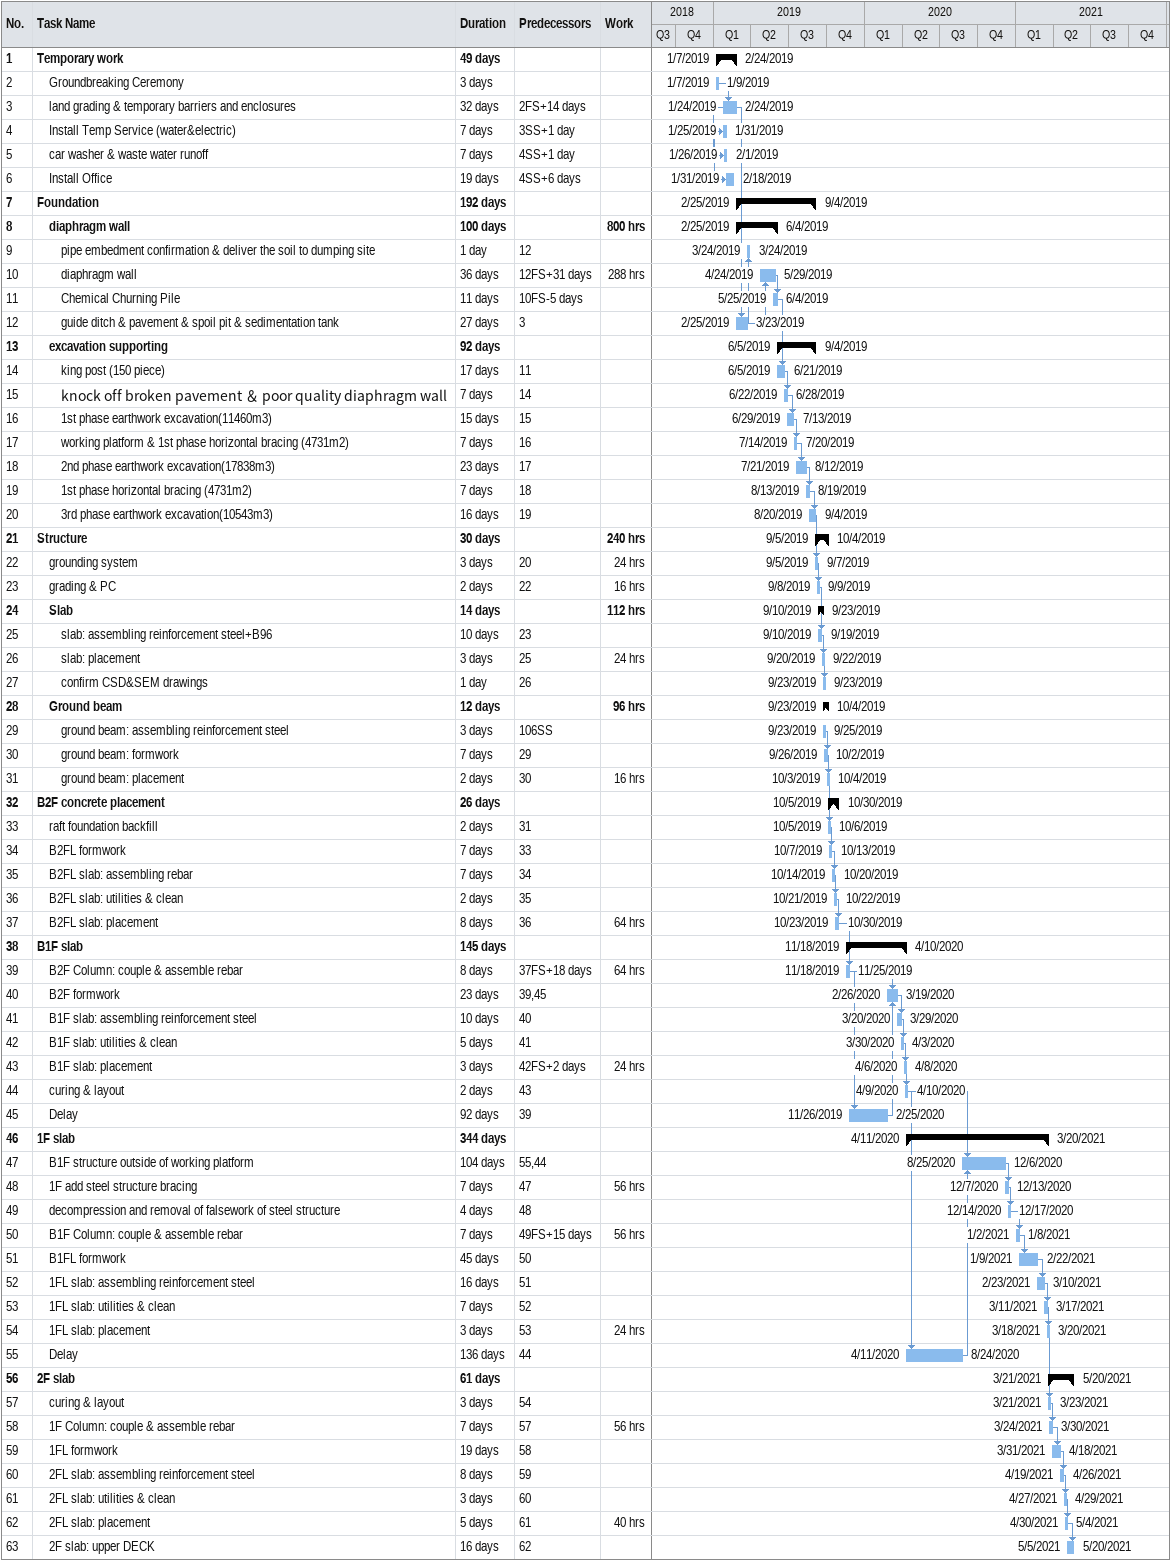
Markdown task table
| ID | Level | Task | Duration | Start | Finish | Predecessors | Work (h) |
|---|---|---|---|---|---|---|---|
| 1 | 1 | **Temporary work** | 49d | 2019-01-07 | 2019-02-24 |  |  |
| 2 | 2 | Groundbreaking Ceremony | 3d | 2019-01-07 | 2019-01-09 |  |  |
| 3 | 2 | land grading & temporary barriers and enclosures | 32d | 2019-01-24 | 2019-02-24 | 2FS+14d |  |
| 4 | 2 | Install Temp Service (water&electric) | 7d | 2019-01-25 | 2019-01-31 | 3SS+1d |  |
| 5 | 2 | car washer & waste water runoff | 7d | 2019-01-26 | 2019-02-01 | 4SS+1d |  |
| 6 | 2 | Install Office | 19d | 2019-01-31 | 2019-02-18 | 4SS+6d |  |
| 7 | 1 | **Foundation** | 192d | 2019-02-25 | 2019-09-04 |  |  |
| 8 | 2 | **diaphragm wall** | 100d | 2019-02-25 | 2019-06-04 |  | 800 |
| 9 | 3 | pipe embedment confirmation & deliver the soil to dumping site | 1d | 2019-03-24 | 2019-03-24 | 12 |  |
| 10 | 3 | diaphragm wall | 36d | 2019-04-24 | 2019-05-29 | 12FS+31d | 288 |
| 11 | 3 | Chemical Churning Pile | 11d | 2019-05-25 | 2019-06-04 | 10FS-5d |  |
| 12 | 3 | guide ditch & pavement & spoil pit & sedimentation tank | 27d | 2019-02-25 | 2019-03-23 | 3 |  |
| 13 | 2 | **excavation supporting** | 92d | 2019-06-05 | 2019-09-04 |  |  |
| 14 | 3 | king post (150 piece) | 17d | 2019-06-05 | 2019-06-21 | 11 |  |
| 15 | 3 | knock off broken pavement ＆ poor quality diaphragm wall | 7d | 2019-06-22 | 2019-06-28 | 14 |  |
| 16 | 3 | 1st phase earthwork excavation(11460m3) | 15d | 2019-06-29 | 2019-07-13 | 15 |  |
| 17 | 3 | working platform & 1st phase horizontal bracing (4731m2) | 7d | 2019-07-14 | 2019-07-20 | 16 |  |
| 18 | 3 | 2nd phase earthwork excavation(17838m3) | 23d | 2019-07-21 | 2019-08-12 | 17 |  |
| 19 | 3 | 1st phase horizontal bracing (4731m2) | 7d | 2019-08-13 | 2019-08-19 | 18 |  |
| 20 | 3 | 3rd phase earthwork excavation(10543m3) | 16d | 2019-08-20 | 2019-09-04 | 19 |  |
| 21 | 1 | **Structure** | 30d | 2019-09-05 | 2019-10-04 |  | 240 |
| 22 | 2 | grounding system | 3d | 2019-09-05 | 2019-09-07 | 20 | 24 |
| 23 | 2 | grading & PC | 2d | 2019-09-08 | 2019-09-09 | 22 | 16 |
| 24 | 2 | **Slab** | 14d | 2019-09-10 | 2019-09-23 |  | 112 |
| 25 | 3 | slab: assembling reinforcement steel+B96 | 10d | 2019-09-10 | 2019-09-19 | 23 |  |
| 26 | 3 | slab: placement | 3d | 2019-09-20 | 2019-09-22 | 25 | 24 |
| 27 | 3 | confirm CSD&SEM drawings | 1d | 2019-09-23 | 2019-09-23 | 26 |  |
| 28 | 2 | **Ground beam** | 12d | 2019-09-23 | 2019-10-04 |  | 96 |
| 29 | 3 | ground beam: assembling reinforcement steel | 3d | 2019-09-23 | 2019-09-25 | 106SS |  |
| 30 | 3 | ground beam: formwork | 7d | 2019-09-26 | 2019-10-02 | 29 |  |
| 31 | 3 | ground beam: placement | 2d | 2019-10-03 | 2019-10-04 | 30 | 16 |
| 32 | 1 | **B2F concrete placement** | 26d | 2019-10-05 | 2019-10-30 |  |  |
| 33 | 2 | raft foundation backfill | 2d | 2019-10-05 | 2019-10-06 | 31 |  |
| 34 | 2 | B2FL formwork | 7d | 2019-10-07 | 2019-10-13 | 33 |  |
| 35 | 2 | B2FL slab: assembling rebar | 7d | 2019-10-14 | 2019-10-20 | 34 |  |
| 36 | 2 | B2FL slab: utilities & clean | 2d | 2019-10-21 | 2019-10-22 | 35 |  |
| 37 | 2 | B2FL slab: placement | 8d | 2019-10-23 | 2019-10-30 | 36 | 64 |
| 38 | 1 | **B1F slab** | 145d | 2019-11-18 | 2020-04-10 |  |  |
| 39 | 2 | B2F Column: couple & assemble rebar | 8d | 2019-11-18 | 2019-11-25 | 37FS+18d | 64 |
| 40 | 2 | B2F formwork | 23d | 2020-02-26 | 2020-03-19 | 39, 45 |  |
| 41 | 2 | B1F slab: assembling reinforcement steel | 10d | 2020-03-20 | 2020-03-29 | 40 |  |
| 42 | 2 | B1F slab: utilities & clean | 5d | 2020-03-30 | 2020-04-03 | 41 |  |
| 43 | 2 | B1F slab: placement | 3d | 2020-04-06 | 2020-04-08 | 42FS+2d | 24 |
| 44 | 2 | curing & layout | 2d | 2020-04-09 | 2020-04-10 | 43 |  |
| 45 | 2 | Delay | 92d | 2019-11-26 | 2020-02-25 | 39 |  |
| 46 | 1 | **1F slab** | 344d | 2020-04-11 | 2021-03-20 |  |  |
| 47 | 2 | B1F structure outside of working platform | 104d | 2020-08-25 | 2020-12-06 | 55, 44 |  |
| 48 | 2 | 1F add steel structure bracing | 7d | 2020-12-07 | 2020-12-13 | 47 | 56 |
| 49 | 2 | decompression and removal of falsework of steel structure | 4d | 2020-12-14 | 2020-12-17 | 48 |  |
| 50 | 2 | B1F Column: couple & assemble rebar | 7d | 2021-01-02 | 2021-01-08 | 49FS+15d | 56 |
| 51 | 2 | B1FL formwork | 45d | 2021-01-09 | 2021-02-22 | 50 |  |
| 52 | 2 | 1FL slab: assembling reinforcement steel | 16d | 2021-02-23 | 2021-03-10 | 51 |  |
| 53 | 2 | 1FL slab: utilities & clean | 7d | 2021-03-11 | 2021-03-17 | 52 |  |
| 54 | 2 | 1FL slab: placement | 3d | 2021-03-18 | 2021-03-20 | 53 | 24 |
| 55 | 2 | Delay | 136d | 2020-04-11 | 2020-08-24 | 44 |  |
| 56 | 1 | **2F slab** | 61d | 2021-03-21 | 2021-05-20 |  |  |
| 57 | 2 | curing & layout | 3d | 2021-03-21 | 2021-03-23 | 54 |  |
| 58 | 2 | 1F Column: couple & assemble rebar | 7d | 2021-03-24 | 2021-03-30 | 57 | 56 |
| 59 | 2 | 1FL formwork | 19d | 2021-03-31 | 2021-04-18 | 58 |  |
| 60 | 2 | 2FL slab: assembling reinforcement steel | 8d | 2021-04-19 | 2021-04-26 | 59 |  |
| 61 | 2 | 2FL slab: utilities & clean | 3d | 2021-04-27 | 2021-04-29 | 60 |  |
| 62 | 2 | 2FL slab: placement | 5d | 2021-04-30 | 2021-05-04 | 61 | 40 |
| 63 | 2 | 2F slab: upper DECK | 16d | 2021-05-05 | 2021-05-20 | 62 |  |
